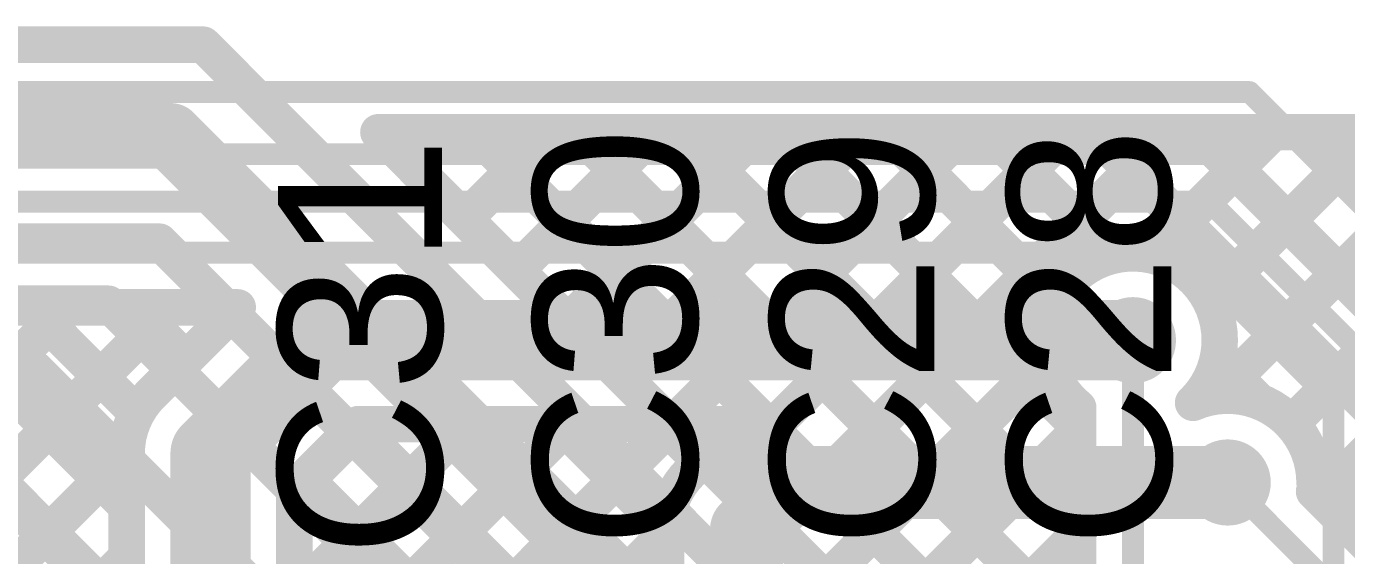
# Model space of a CAD drawing. Header units: millimetres. Extents: x -0.26 to 2.84, y -0.09 to 2.43.
# Drawn here: x 2.0575 to 2.4196, y 1.918 to 2.063 of the extents above; entities that cross this region are included whole.
import ezdxf

# ---------------------------------------------------------------- set-up
doc = ezdxf.new("R2010")
doc.units = ezdxf.units.MM
doc.header["$MEASUREMENT"] = 0
for name, color, linetype in [('BottomLayer', 5, 'Continuous'), ('TopLayer', 1, 'Continuous'), ('TopOverlay', 2, 'Continuous'), ('ViaHoleLayer', 16, 'Continuous')]:
    doc.layers.add(name, color=color, linetype=linetype)
doc.styles.add('Arial', font='', dxfattribs={"height": 0.2})
doc.styles.get('Arial').set_extended_font_data('Arial')

msp = doc.modelspace()

# ---------------------------------------------------------------- hatches: boundary and pattern name
at = {"layer": 'BottomLayer'}
h = msp.add_hatch(color=5, dxfattribs=at)
edge = h.paths.add_edge_path()
edge.add_arc((2.361, 1.977), 0.01181, 0, 360)
h = msp.add_hatch(color=5, dxfattribs=at)
edge = h.paths.add_edge_path()
edge.add_arc((2.387, 1.938), 0.01181, 0, 360)
at = {"layer": 'TopLayer'}
h = msp.add_hatch(color=1, dxfattribs=at)
edge = h.paths.add_edge_path()
edge.add_arc((2.361, 1.977), 0.01181, 0, 360)
h = msp.add_hatch(color=1, dxfattribs=at)
edge = h.paths.add_edge_path()
edge.add_arc((2.387, 1.938), 0.01181, 0, 360)
at = {"layer": 'ViaHoleLayer'}
h = msp.add_hatch(color=16, dxfattribs=at)
edge = h.paths.add_edge_path()
edge.add_arc((2.361, 1.977), 0.00591, 0, 360)
h = msp.add_hatch(color=16, dxfattribs=at)
edge = h.paths.add_edge_path()
edge.add_arc((2.387, 1.938), 0.00591, 0, 360)

# ---------------------------------------------------------------- linework, layer by layer
at = {"layer": 'BottomLayer'}
for points, const_width in [([(0.097, 2.058), (2.106, 2.058)], 0.01), ([(2.106, 2.058), (2.322, 1.842)], 0.01), ([(0.113, 2.033), (2.097, 2.033)], 0.018), ([(2.097, 2.033), (2.294, 1.836)], 0.018), ([(2.15404, 2.034), (2.731, 2.034)], 0.01), ([(2.15404, 2.034), (2.2947, 1.89334)], 0.01), ([(2.16363, 2.02441), (2.17322, 2.034)], 0.01), ([(2.17777, 2.01027), (2.2015, 2.034)], 0.01), ([(2.18045, 2.034), (2.30758, 1.90687)], 0.01), ([(2.19191, 1.99613), (2.22979, 2.034)], 0.01), ([(2.20606, 1.98199), (2.25807, 2.034)], 0.01), ([(2.20873, 2.034), (2.346, 1.89673)], 0.01), ([(2.2202, 1.96784), (2.28636, 2.034)], 0.01), ([(2.23434, 1.9537), (2.31464, 2.034)], 0.01), ([(2.23702, 2.034), (2.346, 1.92502)], 0.01), ([(2.24848, 1.93956), (2.34292, 2.034)], 0.01), ([(2.26262, 1.92542), (2.37121, 2.034)], 0.01), ([(2.2653, 2.034), (2.346, 1.9533)], 0.01), ([(2.29359, 2.034), (2.33978, 1.98781)], 0.01), ([(2.32187, 2.034), (2.35567, 2.00021)], 0.01), ([(2.35016, 2.034), (2.73195, 1.65221)], 0.01), ([(2.36581, 2.00032), (2.39949, 2.034)], 0.01), ([(2.37844, 2.034), (2.65817, 1.75427)], 0.01), ([(2.382, 1.98822), (2.42778, 2.034)], 0.01), ([(2.38363, 1.96157), (2.45606, 2.034)], 0.01), ([(2.4045, 1.95415), (2.48435, 2.034)], 0.01), ([(2.40672, 2.034), (2.64643, 1.79429)], 0.01), ([(2.41242, 1.93379), (2.51263, 2.034)], 0.01), ([(0.16, 2.004), (2.094, 2.004)], 0.01), ([(2.094, 2.004), (2.264, 1.834)], 0.01), ([(0.179, 1.987), (2.08, 1.987)], 0.01), ([(2.08, 1.987), (2.24, 1.827)], 0.01), ([(2.27677, 1.91127), (2.33768, 1.97219)], 0.01), ([(2.361, 1.835), (2.361, 1.977)], 0.006), ([(0.188, 1.969), (2.06, 1.969)], 0.01), ([(2.06, 1.969), (2.221, 1.808)], 0.01), ([(2.38421, 1.97167), (2.39571, 1.96016)], 0.01), ([(2.346, 1.87721), (2.346, 1.95851)], 0.01), ([(2.035, 1.951), (2.204, 1.782)], 0.01), ([(2.29091, 1.89713), (2.346, 1.95222)], 0.01), ([(2.40916, 1.94671), (2.73202, 1.62385)], 0.01), ([(2.387, 1.938), (2.534, 1.791)], 0.006), ([(2.41068, 1.93553), (2.5446, 1.80161)], 0.01), ([(2.32812, 1.90606), (2.346, 1.92394)], 0.01)]:
    msp.add_lwpolyline(points, dxfattribs=dict(at, const_width=const_width))
for points, const_width in [([(2.1035, 2.058, 1), (2.1085, 2.058, 1)], 0.005), ([(2.1035, 2.058, 1), (2.1085, 2.058, 1)], 0.005), ([(2.0925, 2.033, 1), (2.1015, 2.033, 1)], 0.009), ([(2.0925, 2.033, 1), (2.1015, 2.033, 1)], 0.009), ([(2.15154, 2.034, 1), (2.15654, 2.034, 1)], 0.005), ([(2.15154, 2.034, 1), (2.15654, 2.034, 1)], 0.005), ([(2.17072, 2.034, 1), (2.17572, 2.034, 1)], 0.005), ([(2.17795, 2.034, 1), (2.18295, 2.034, 1)], 0.005), ([(2.199, 2.034, 1), (2.204, 2.034, 1)], 0.005), ([(2.20623, 2.034, 1), (2.21123, 2.034, 1)], 0.005), ([(2.22729, 2.034, 1), (2.23229, 2.034, 1)], 0.005), ([(2.23452, 2.034, 1), (2.23952, 2.034, 1)], 0.005), ([(2.25557, 2.034, 1), (2.26057, 2.034, 1)], 0.005), ([(2.2628, 2.034, 1), (2.2678, 2.034, 1)], 0.005), ([(2.28386, 2.034, 1), (2.28886, 2.034, 1)], 0.005), ([(2.29109, 2.034, 1), (2.29609, 2.034, 1)], 0.005), ([(2.31214, 2.034, 1), (2.31714, 2.034, 1)], 0.005), ([(2.31937, 2.034, 1), (2.32437, 2.034, 1)], 0.005), ([(2.34042, 2.034, 1), (2.34542, 2.034, 1)], 0.005), ([(2.34766, 2.034, 1), (2.35266, 2.034, 1)], 0.005), ([(2.36871, 2.034, 1), (2.37371, 2.034, 1)], 0.005), ([(2.37594, 2.034, 1), (2.38094, 2.034, 1)], 0.005), ([(2.39699, 2.034, 1), (2.40199, 2.034, 1)], 0.005), ([(2.40422, 2.034, 1), (2.40922, 2.034, 1)], 0.005), ([(2.16113, 2.02441, 1), (2.16613, 2.02441, 1)], 0.005), ([(2.17527, 2.01027, 1), (2.18027, 2.01027, 1)], 0.005), ([(2.0915, 2.004, 1), (2.0965, 2.004, 1)], 0.005), ([(2.0915, 2.004, 1), (2.0965, 2.004, 1)], 0.005), ([(2.35317, 2.00021, 1), (2.35817, 2.00021, 1)], 0.005), ([(2.36331, 2.00032, 1), (2.36831, 2.00032, 1)], 0.005), ([(2.18941, 1.99613, 1), (2.19441, 1.99613, 1)], 0.005), ([(2.0775, 1.987, 1), (2.0825, 1.987, 1)], 0.005), ([(2.0775, 1.987, 1), (2.0825, 1.987, 1)], 0.005), ([(2.33728, 1.98781, 1), (2.34228, 1.98781, 1)], 0.005), ([(2.3795, 1.98822, 1), (2.3845, 1.98822, 1)], 0.005), ([(2.20356, 1.98199, 1), (2.20856, 1.98199, 1)], 0.005), ([(2.38231, 1.977, 1), (2.38731, 1.977, 1)], 0.005), ([(2.38231, 1.977, 1), (2.38731, 1.977, 1)], 0.005), ([(2.33518, 1.97219, 1), (2.34018, 1.97219, 1)], 0.005), ([(2.3595, 1.977, 1), (2.3625, 1.977, 1)], 0.003), ([(2.0575, 1.969, 1), (2.0625, 1.969, 1)], 0.005), ([(2.0575, 1.969, 1), (2.0625, 1.969, 1)], 0.005), ([(2.38171, 1.97167, 1), (2.38671, 1.97167, 1)], 0.005), ([(2.2177, 1.96784, 1), (2.2227, 1.96784, 1)], 0.005), ([(2.38113, 1.96157, 1), (2.38613, 1.96157, 1)], 0.005), ([(2.3435, 1.95851, 1), (2.3485, 1.95851, 1)], 0.005), ([(2.3435, 1.95851, 1), (2.3485, 1.95851, 1)], 0.005), ([(2.375, 1.95983, 1), (2.38, 1.95983, 1)], 0.005), ([(2.375, 1.95983, 1), (2.38, 1.95983, 1)], 0.005), ([(2.39321, 1.96016, 1), (2.39821, 1.96016, 1)], 0.005), ([(2.402, 1.95415, 1), (2.407, 1.95415, 1)], 0.005), ([(2.23184, 1.9537, 1), (2.23684, 1.9537, 1)], 0.005), ([(2.3435, 1.9533, 1), (2.3485, 1.9533, 1)], 0.005), ([(2.3435, 1.95222, 1), (2.3485, 1.95222, 1)], 0.005), ([(2.40666, 1.94671, 1), (2.41166, 1.94671, 1)], 0.005), ([(2.24598, 1.93956, 1), (2.25098, 1.93956, 1)], 0.005), ([(2.3855, 1.938, 1), (2.3885, 1.938, 1)], 0.003), ([(2.40831, 1.938, 1), (2.41331, 1.938, 1)], 0.005), ([(2.40818, 1.93553, 1), (2.41318, 1.93553, 1)], 0.005), ([(2.40992, 1.93379, 1), (2.41492, 1.93379, 1)], 0.005), ([(2.26012, 1.92542, 1), (2.26512, 1.92542, 1)], 0.005), ([(2.3435, 1.92502, 1), (2.3485, 1.92502, 1)], 0.005), ([(2.3435, 1.92394, 1), (2.3485, 1.92394, 1)], 0.005)]:
    msp.add_lwpolyline(points, format="xyb", close=True, dxfattribs=dict(at, const_width=const_width))
at = {"layer": 'BottomLayer', "const_width": 0.01}
for points in [[(2.346, 1.95851, -1.58418), (2.38481, 1.977)], [(2.38481, 1.977, -0.204037), (2.3775, 1.95983)], [(2.3775, 1.95983, -0.540183), (2.41081, 1.938)]]:
    msp.add_lwpolyline(points, format="xyb", dxfattribs=at)
at = {"layer": 'TopLayer'}
for points, const_width in [([(1.793, 2.045), (2.393, 2.045)], 0.006), ([(2.393, 2.045), (2.502, 1.936)], 0.006), ([(1.82, 2.028), (2.388, 2.028)], 0.006), ([(2.388, 2.028), (2.47, 1.946)], 0.006), ([(1.835, 2.015), (2.382, 2.015)], 0.006), ([(2.382, 2.015), (2.444, 1.953)], 0.006), ([(1.86, 2.001), (2.375, 2.001)], 0.006), ([(2.375, 2.001), (2.416, 1.96)], 0.006), ([(1.86621, 1.986), (2.11547, 1.986)], 0.01), ([(1.88418, 1.80154), (2.06865, 1.986)], 0.01), ([(1.88418, 1.77325), (2.09693, 1.986)], 0.01), ([(2.00218, 1.986), (2.085, 1.90318)], 0.01), ([(2.03046, 1.986), (2.085, 1.93146)], 0.01), ([(2.05874, 1.986), (2.08778, 1.95696)], 0.01), ([(2.08703, 1.986), (2.10125, 1.97178)], 0.01), ([(2.09174, 1.96226), (2.11547, 1.986)], 0.01), ([(2.108, 1.946), (2.139, 1.977)], 0.022), ([(2.139, 1.977), (2.361, 1.977)], 0.022), ([(2.416, 1.55), (2.416, 1.96)], 0.006), ([(2.108, 1.89789), (2.108, 1.946)], 0.022), ([(2.131, 1.93521), (2.14979, 1.954)], 0.01), ([(2.131, 1.93647), (2.14853, 1.954)], 0.01), ([(2.13607, 1.912), (2.17807, 1.954)], 0.01), ([(2.14792, 1.95339), (2.1895, 1.91181)], 0.01), ([(2.14853, 1.954), (2.25279, 1.954)], 0.01), ([(2.16436, 1.912), (2.20636, 1.954)], 0.01), ([(2.1756, 1.954), (2.2176, 1.912)], 0.01), ([(2.19264, 1.912), (2.23464, 1.954)], 0.01), ([(2.20388, 1.954), (2.233, 1.92488)], 0.01), ([(2.23217, 1.954), (2.24247, 1.9437)], 0.01), ([(2.23948, 1.94071), (2.25229, 1.95352)], 0.01), ([(1.88418, 1.74497), (2.085, 1.94578)], 0.01), ([(2.085, 1.89789), (2.085, 1.946)], 0.01), ([(2.255, 1.92511), (2.26789, 1.938)], 0.02), ([(2.26789, 1.938), (2.387, 1.938)], 0.02), ([(2.131, 1.912), (2.131, 1.93647)], 0.01), ([(2.13378, 1.93925), (2.16103, 1.912)], 0.01), ([(2.255, 1.89789), (2.255, 1.92511)], 0.02), ([(2.233, 1.912), (2.233, 1.92511)], 0.01), ([(2.22092, 1.912), (2.233, 1.92408)], 0.01), ([(1.9095, 1.742), (2.085, 1.9175)], 0.01)]:
    msp.add_lwpolyline(points, dxfattribs=dict(at, const_width=const_width))
for points, const_width in [([(2.3915, 2.045, 1), (2.3945, 2.045, 1)], 0.003), ([(2.3915, 2.045, 1), (2.3945, 2.045, 1)], 0.003), ([(2.3865, 2.028, 1), (2.3895, 2.028, 1)], 0.003), ([(2.3865, 2.028, 1), (2.3895, 2.028, 1)], 0.003), ([(2.3805, 2.015, 1), (2.3835, 2.015, 1)], 0.003), ([(2.3805, 2.015, 1), (2.3835, 2.015, 1)], 0.003), ([(2.3735, 2.001, 1), (2.3765, 2.001, 1)], 0.003), ([(2.3735, 2.001, 1), (2.3765, 2.001, 1)], 0.003), ([(2.05624, 1.986, 1), (2.06124, 1.986, 1)], 0.005), ([(2.06615, 1.986, 1), (2.07115, 1.986, 1)], 0.005), ([(2.08453, 1.986, 1), (2.08953, 1.986, 1)], 0.005), ([(2.09443, 1.986, 1), (2.09943, 1.986, 1)], 0.005), ([(2.11297, 1.986, 1), (2.11797, 1.986, 1)], 0.005), ([(2.11297, 1.986, 1), (2.11797, 1.986, 1)], 0.005), ([(2.1335, 1.977, 1), (2.1445, 1.977, 1)], 0.011), ([(2.1335, 1.977, 1), (2.1445, 1.977, 1)], 0.011), ([(2.3555, 1.977, 1), (2.3665, 1.977, 1)], 0.011), ([(2.09875, 1.97178, 1), (2.10375, 1.97178, 1)], 0.005), ([(2.08924, 1.96226, 1), (2.09424, 1.96226, 1)], 0.005), ([(2.08924, 1.96226, 1), (2.09424, 1.96226, 1)], 0.005), ([(2.08924, 1.96226, 1), (2.09424, 1.96226, 1)], 0.005), ([(2.4145, 1.96, 1), (2.4175, 1.96, 1)], 0.003), ([(2.4145, 1.96, 1), (2.4175, 1.96, 1)], 0.003), ([(2.08528, 1.95696, 1), (2.09028, 1.95696, 1)], 0.005), ([(2.1025, 1.946, 1), (2.1135, 1.946, 1)], 0.011), ([(2.1025, 1.946, 1), (2.1135, 1.946, 1)], 0.011), ([(2.14542, 1.95339, 1), (2.15042, 1.95339, 1)], 0.005), ([(2.14603, 1.954, 1), (2.15103, 1.954, 1)], 0.005), ([(2.14603, 1.954, 1), (2.15103, 1.954, 1)], 0.005), ([(2.14729, 1.954, 1), (2.15229, 1.954, 1)], 0.005), ([(2.1731, 1.954, 1), (2.1781, 1.954, 1)], 0.005), ([(2.17557, 1.954, 1), (2.18057, 1.954, 1)], 0.005), ([(2.20138, 1.954, 1), (2.20638, 1.954, 1)], 0.005), ([(2.20386, 1.954, 1), (2.20886, 1.954, 1)], 0.005), ([(2.22967, 1.954, 1), (2.23467, 1.954, 1)], 0.005), ([(2.23214, 1.954, 1), (2.23714, 1.954, 1)], 0.005), ([(2.24979, 1.95352, 1), (2.25479, 1.95352, 1)], 0.005), ([(2.25029, 1.954, 1), (2.25529, 1.954, 1)], 0.005), ([(2.0825, 1.946, 1), (2.0875, 1.946, 1)], 0.005), ([(2.0825, 1.946, 1), (2.0875, 1.946, 1)], 0.005), ([(2.0825, 1.946, 1), (2.0875, 1.946, 1)], 0.005), ([(2.0825, 1.94578, 1), (2.0875, 1.94578, 1)], 0.005), ([(2.23997, 1.9437, 1), (2.24497, 1.9437, 1)], 0.005), ([(2.23694, 1.94067, 1), (2.24194, 1.94067, 1)], 0.005), ([(2.23698, 1.94071, 1), (2.24198, 1.94071, 1)], 0.005), ([(2.23698, 1.94071, 1), (2.24198, 1.94071, 1)], 0.005), ([(2.26289, 1.938, 1), (2.27289, 1.938, 1)], 0.01), ([(2.26289, 1.938, 1), (2.27289, 1.938, 1)], 0.01), ([(2.382, 1.938, 1), (2.392, 1.938, 1)], 0.01), ([(2.1285, 1.93647, 1), (2.1335, 1.93647, 1)], 0.005), ([(2.1285, 1.93647, 1), (2.1335, 1.93647, 1)], 0.005), ([(2.13128, 1.93925, 1), (2.13628, 1.93925, 1)], 0.005), ([(2.1285, 1.93521, 1), (2.1335, 1.93521, 1)], 0.005), ([(2.0825, 1.93146, 1), (2.0875, 1.93146, 1)], 0.005), ([(2.25, 1.92511, 1), (2.26, 1.92511, 1)], 0.01), ([(2.25, 1.92511, 1), (2.26, 1.92511, 1)], 0.01), ([(2.2305, 1.92511, 1), (2.2355, 1.92511, 1)], 0.005), ([(2.2305, 1.92511, 1), (2.2355, 1.92511, 1)], 0.005), ([(2.2305, 1.92511, 1), (2.2355, 1.92511, 1)], 0.005), ([(2.2305, 1.92488, 1), (2.2355, 1.92488, 1)], 0.005), ([(2.2305, 1.92408, 1), (2.2355, 1.92408, 1)], 0.005), ([(2.0825, 1.9175, 1), (2.0875, 1.9175, 1)], 0.005)]:
    msp.add_lwpolyline(points, format="xyb", close=True, dxfattribs=dict(at, const_width=const_width))
at = {"layer": 'TopLayer', "const_width": 0.01}
for points in [[(2.085, 1.946, -0.198912), (2.09174, 1.96226)], [(2.085, 1.946, -0.198912), (2.09174, 1.96226)], [(2.233, 1.92511, -0.199566), (2.23948, 1.94071)], [(2.233, 1.92511, -0.198912), (2.23944, 1.94067)]]:
    msp.add_lwpolyline(points, format="xyb", dxfattribs=at)

# ---------------------------------------------------------------- texts
at = {"layer": 'TopOverlay', "style": 'Arial'}
for s, p in [('C30', (2.24149, 1.92002)), ('C29', (2.30649, 1.92002)), ('C28', (2.37149, 1.92002)), ('C31', (2.17149, 1.91752))]:
    msp.add_text(s, height=0.045, rotation=90, dxfattribs=at).set_placement(p)

doc.saveas('drawing.dxf')
